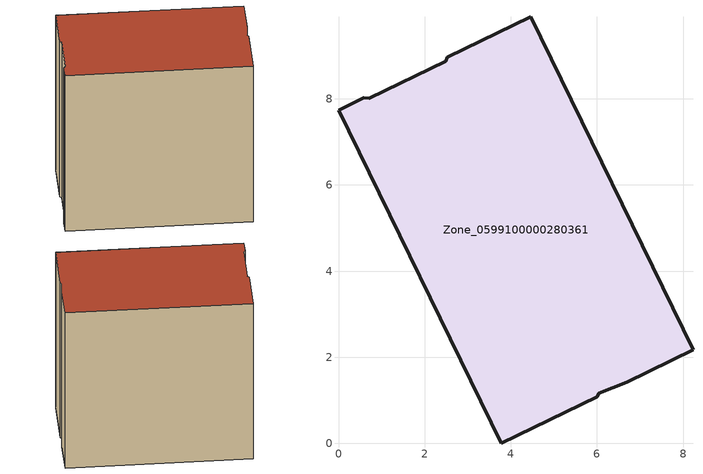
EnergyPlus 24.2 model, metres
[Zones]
Zone_0599100000280361
 floor ground (C_G): 3.78,0 0,7.74 0.59,8.03 0.71,8.01 2.49,8.87 2.53,8.97 4.46,9.91 8.23,2.17 6.7,1.42 6.04,1.17 6,1.08 z0
 wall outside (C_F): 4.46,9.91 2.53,8.97 2.49,8.87 0.71,8.01 0.59,8.03 0,7.74 3.78,0 6,1.08 6.04,1.17 6.7,1.42 8.23,2.17 4.46,9.91 z0:8.52
 roof outside (C_R): 0.59,8.03 0,7.74 3.78,0 6,1.08 6.04,1.17 6.7,1.42 8.23,2.17 4.46,9.91 2.53,8.97 2.49,8.87 0.71,8.01 z8.52
[BUILDING]
Pand.0599100000280361: North Axis=0; Terrain=City; Loads Convergence Tolerance Value=0.04; Temperature Convergence Tolerance Value=0.4; Solar Distribution=FullExterior; Maximum Number of Warmup Days=25; Minimum Number of Warmup Days=1
[Site:Location]
Rotterdam.The.Hague.AP_ZH_NLD Design_Conditions: Latitude=51.96; Longitude=4.45; Time Zone=1; Elevation=-4.5
[SITE:GROUNDTEMPERATURE:BUILDINGSURFACE]
18, 18, 18, 18, 18, 18, 18, 18, 18, 18, 18, 18
[MATERIAL] Thermal Absorptance=0.9; Solar Absorptance=0.7; Visible Absorptance=0.7
Name | Roughness | Thickness | Conductivity | Density | Specific Heat
G.TI.1946-1964 | MediumSmooth | 0.15 | 1 | 540 | 1210
F.TI.1946-1964 | Rough | 0.3 | 0.857143 | 1920 | 840
R.TI.1946-1964 | MediumRough | 0.2 | 0.277778 | 1500 | 1000
[CONSTRUCTION]
C_G: G.TI.1946-1964
C_F: F.TI.1946-1964
C_R: R.TI.1946-1964
[ZONE]
Zone_0599100000280361: Type=1; Multiplier=1; Ceiling Height=Autocalculate; Volume=Autocalculate; Floor Area=autocalculate; Part of Total Floor Area=Yes
[ZONEINFILTRATION:DESIGNFLOWRATE]
Infil_Zone_0599100000280361: Zone or ZoneList or Space or SpaceList=Zone_0599100000280361; Schedule=AlwaysOn; Design Flow Rate Calculation Method=Flow/Area; Flow Rate per Floor Area=0.003; Constant Term Coefficient=1; Temperature Term Coefficient=0; Velocity Term Coefficient=0; Velocity Squared Term Coefficient=0
[HVACTEMPLATE:ZONE:IDEALLOADSAIRSYSTEM]
Zone_0599100000280361: Maximum Heating Supply Air Temperature=50; Minimum Cooling Supply Air Temperature=13; Maximum Heating Supply Air Humidity Ratio=0.0156; Minimum Cooling Supply Air Humidity Ratio=0.0077; Heating Limit=NoLimit; Cooling Limit=NoLimit; Dehumidification Control Type=ConstantSensibleHeatRatio; Cooling Sensible Heat Ratio=0.7; Dehumidification Setpoint=60; Humidification Control Type=None; Humidification Setpoint=30; Outdoor Air Method=None; Outdoor Air Flow Rate per Person=0.00944; Outdoor Air Flow Rate per Zone Floor Area=0; Outdoor Air Flow Rate per Zone=0; Demand Controlled Ventilation Type=None; Outdoor Air Economizer Type=NoEconomizer; Heat Recovery Type=None; Sensible Heat Recovery Effectiveness=0.7; Latent Heat Recovery Effectiveness=0.65
[ZONECONTROL:THERMOSTAT]
ThermostatControl_Zone_0599100000280361: Zone or ZoneList=Zone_0599100000280361; Control Type Schedule=DualSetpointControlType; Control 1=Thermostat_Zone_0599100000280361; Temperature Difference Between Cutout And Setpoint=0
[THERMOSTATSETPOINT:DUALSETPOINT]
Thermostat_Zone_0599100000280361: Heating Setpoint Temperature Schedule=HeatingSetpoint_Zone_0599100000280361; Cooling Setpoint Temperature Schedule=CoolingSetpoint_Zone_0599100000280361
[SCHEDULE:COMPACT]
HeatingSetpoint_Zone_0599100000280361: Through: 12/31, For: AllDays, Until: 24:00, 21
CoolingSetpoint_Zone_0599100000280361: Through: 12/31, For: AllDays, Until: 24:00, 24
DualSetpointControlType: Through: 12/31, For: AllDays, Until: 24:00, 4
AlwaysOn: Through: 12/31, For: AllDays, Until: 24:00, 1
